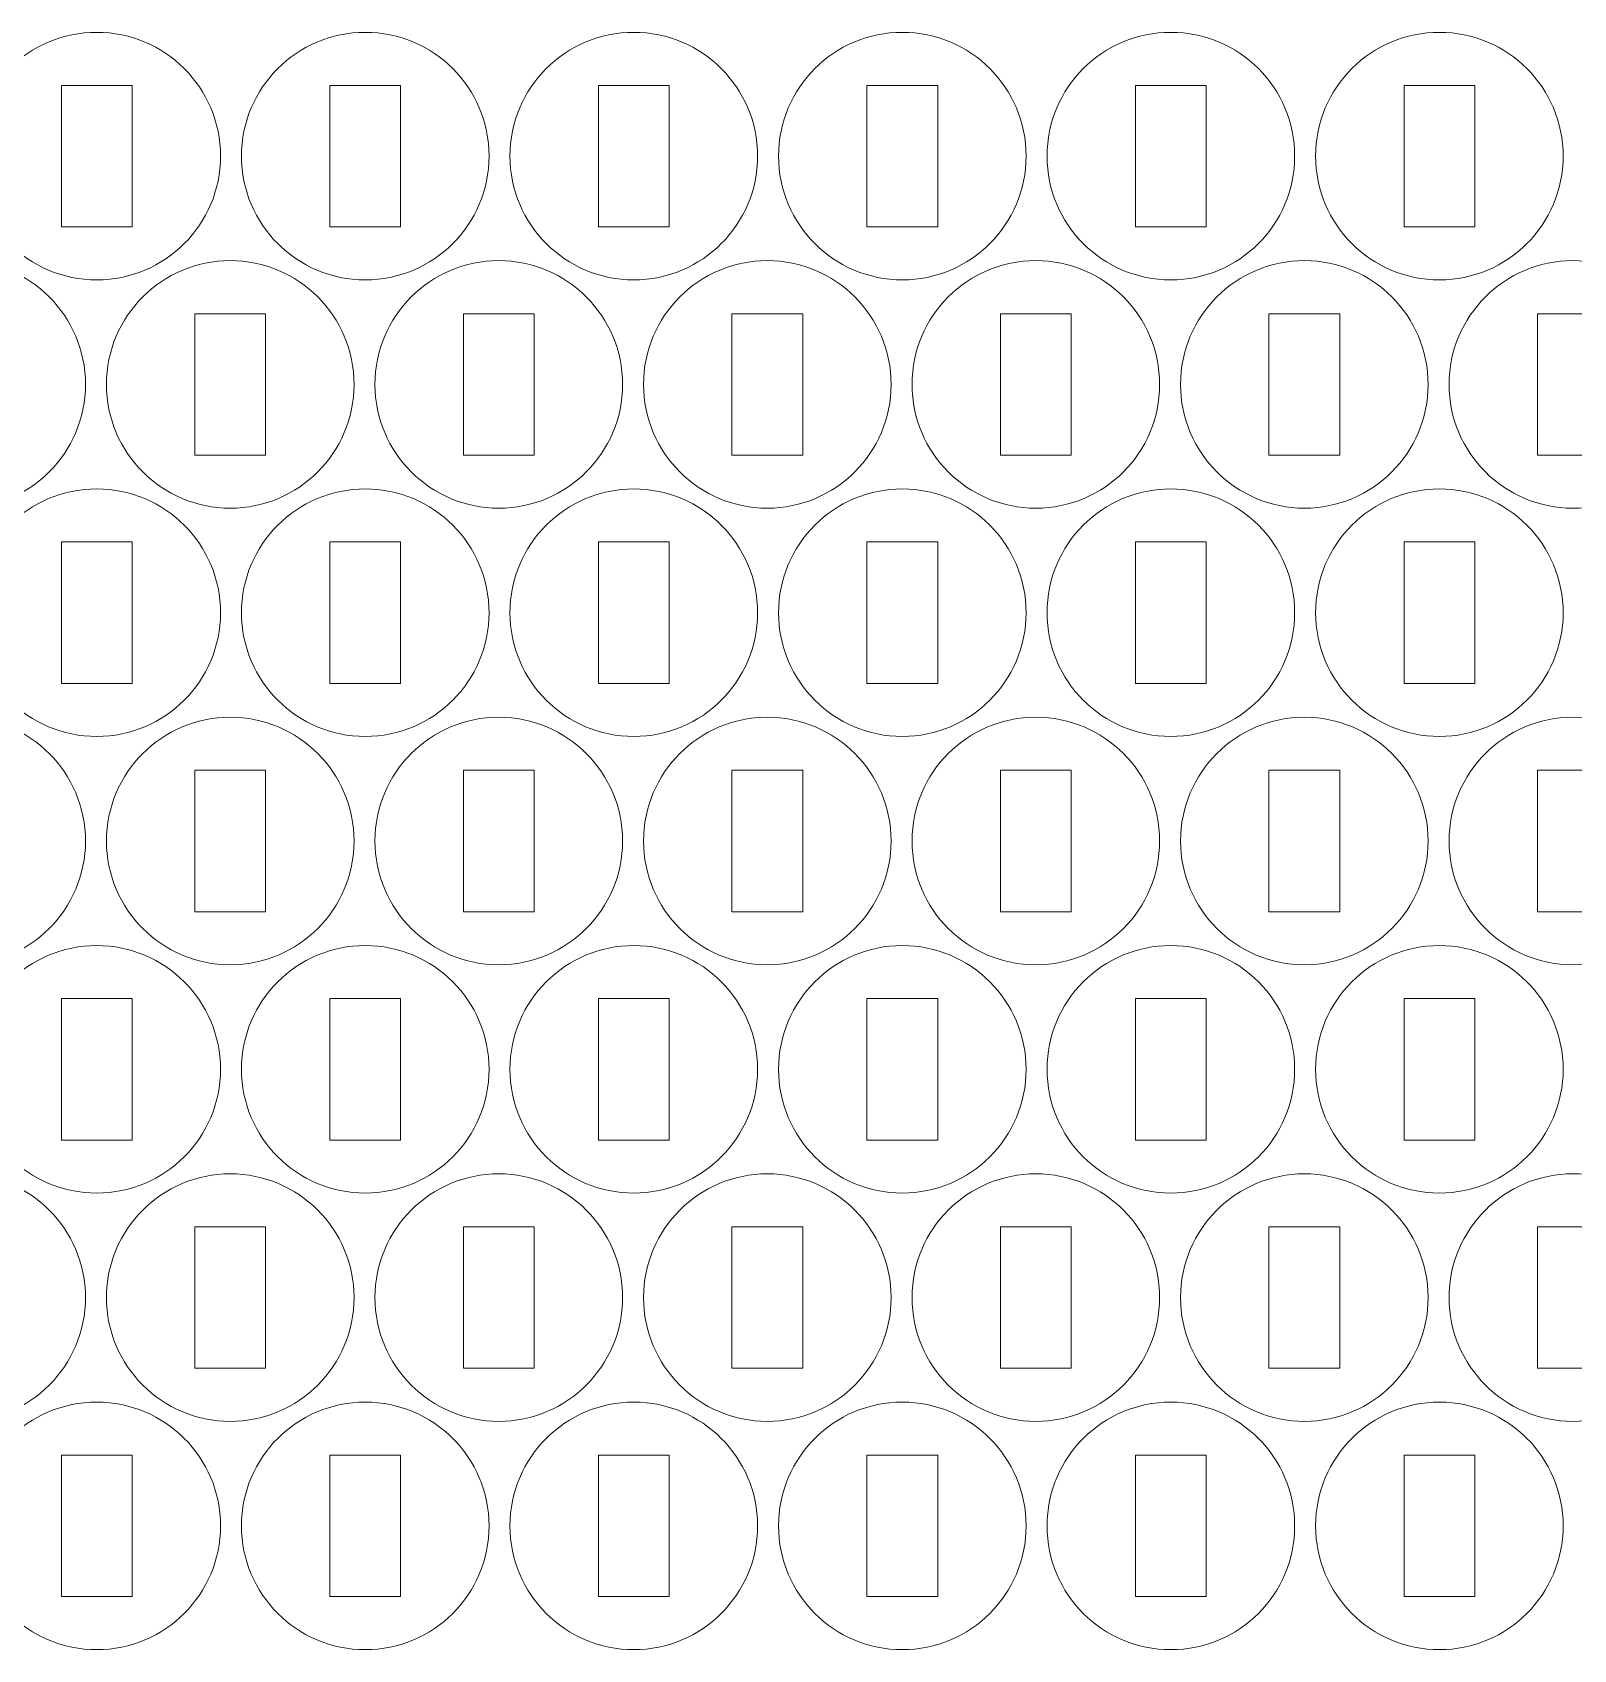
# Model space of a CAD drawing. Header units: millimetres. Extents: x -491 to 491, y -426 to 426.
# Drawn here: x 49.6 to 114.9, y -426 to -357.4 of the extents above; entities that cross this region are included whole.
import ezdxf

# ---------------------------------------------------------------- set-up
doc = ezdxf.new("R2010")
doc.units = ezdxf.units.MM
doc.header["$MEASUREMENT"] = 0
doc.layers.add('Camada 1', color=7, linetype='Continuous')

msp = doc.modelspace()

# ---------------------------------------------------------------- linework, layer by layer
at = {"layer": 'Camada 1', "lineweight": 20}
for points in [[(52.2946, -367.8988), (55.1941, -367.8988), (57.5446, -365.5483), (57.5446, -362.6488), (57.5446, -362.6488), (57.5446, -359.7493), (55.1941, -357.3988), (52.2946, -357.3988), (52.2946, -357.3988), (49.3951, -357.3988), (47.0446, -359.7493), (47.0446, -362.6488), (47.0446, -362.6488), (47.0446, -365.5483), (49.3951, -367.8988), (52.2946, -367.8988)], [(63.6828, -367.8988), (66.5823, -367.8988), (68.9328, -365.5483), (68.9328, -362.6488), (68.9328, -362.6488), (68.9328, -359.7493), (66.5823, -357.3988), (63.6828, -357.3988), (63.6828, -357.3988), (60.7833, -357.3988), (58.4328, -359.7493), (58.4328, -362.6488), (58.4328, -362.6488), (58.4328, -365.5483), (60.7833, -367.8988), (63.6828, -367.8988)], [(75.071, -367.8988), (77.9705, -367.8988), (80.321, -365.5483), (80.321, -362.6488), (80.321, -362.6488), (80.321, -359.7493), (77.9705, -357.3988), (75.071, -357.3988), (75.071, -357.3988), (72.1715, -357.3988), (69.821, -359.7493), (69.821, -362.6488), (69.821, -362.6488), (69.821, -365.5483), (72.1715, -367.8988), (75.071, -367.8988)], [(86.4592, -367.8988), (89.3587, -367.8988), (91.7092, -365.5483), (91.7092, -362.6488), (91.7092, -362.6488), (91.7092, -359.7493), (89.3587, -357.3988), (86.4592, -357.3988), (86.4592, -357.3988), (83.5597, -357.3988), (81.2092, -359.7493), (81.2092, -362.6488), (81.2092, -362.6488), (81.2092, -365.5483), (83.5597, -367.8988), (86.4592, -367.8988)], [(97.8474, -367.8988), (100.7469, -367.8988), (103.0974, -365.5483), (103.0974, -362.6488), (103.0974, -362.6488), (103.0974, -359.7493), (100.7469, -357.3988), (97.8474, -357.3988), (97.8474, -357.3988), (94.9479, -357.3988), (92.5974, -359.7493), (92.5974, -362.6488), (92.5974, -362.6488), (92.5974, -365.5483), (94.9479, -367.8988), (97.8474, -367.8988)], [(109.2356, -367.8988), (112.1351, -367.8988), (114.4856, -365.5483), (114.4856, -362.6488), (114.4856, -362.6488), (114.4856, -359.7493), (112.1351, -357.3988), (109.2356, -357.3988), (109.2356, -357.3988), (106.3361, -357.3988), (103.9856, -359.7493), (103.9856, -362.6488), (103.9856, -362.6488), (103.9856, -365.5483), (106.3361, -367.8988), (109.2356, -367.8988)], [(50.7946, -365.6488), (50.7946, -365.6488), (53.7946, -365.6488), (53.7946, -365.6488), (53.7946, -365.6488), (53.7946, -365.6488), (53.7946, -359.6488), (53.7946, -359.6488), (53.7946, -359.6488), (53.7946, -359.6488), (50.7946, -359.6488), (50.7946, -359.6488), (50.7946, -359.6488), (50.7946, -359.6488), (50.7946, -365.6488), (50.7946, -365.6488)], [(62.1828, -365.6488), (62.1828, -365.6488), (65.1828, -365.6488), (65.1828, -365.6488), (65.1828, -365.6488), (65.1828, -365.6488), (65.1828, -359.6488), (65.1828, -359.6488), (65.1828, -359.6488), (65.1828, -359.6488), (62.1828, -359.6488), (62.1828, -359.6488), (62.1828, -359.6488), (62.1828, -359.6488), (62.1828, -365.6488), (62.1828, -365.6488)], [(73.571, -365.6488), (73.571, -365.6488), (76.571, -365.6488), (76.571, -365.6488), (76.571, -365.6488), (76.571, -365.6488), (76.571, -359.6488), (76.571, -359.6488), (76.571, -359.6488), (76.571, -359.6488), (73.571, -359.6488), (73.571, -359.6488), (73.571, -359.6488), (73.571, -359.6488), (73.571, -365.6488), (73.571, -365.6488)], [(84.9592, -365.6488), (84.9592, -365.6488), (87.9592, -365.6488), (87.9592, -365.6488), (87.9592, -365.6488), (87.9592, -365.6488), (87.9592, -359.6488), (87.9592, -359.6488), (87.9592, -359.6488), (87.9592, -359.6488), (84.9592, -359.6488), (84.9592, -359.6488), (84.9592, -359.6488), (84.9592, -359.6488), (84.9592, -365.6488), (84.9592, -365.6488)], [(96.3474, -365.6488), (96.3474, -365.6488), (99.3474, -365.6488), (99.3474, -365.6488), (99.3474, -365.6488), (99.3474, -365.6488), (99.3474, -359.6488), (99.3474, -359.6488), (99.3474, -359.6488), (99.3474, -359.6488), (96.3474, -359.6488), (96.3474, -359.6488), (96.3474, -359.6488), (96.3474, -359.6488), (96.3474, -365.6488), (96.3474, -365.6488)], [(107.7356, -365.6488), (107.7356, -365.6488), (110.7356, -365.6488), (110.7356, -365.6488), (110.7356, -365.6488), (110.7356, -365.6488), (110.7356, -359.6488), (110.7356, -359.6488), (110.7356, -359.6488), (110.7356, -359.6488), (107.7356, -359.6488), (107.7356, -359.6488), (107.7356, -359.6488), (107.7356, -359.6488), (107.7356, -365.6488), (107.7356, -365.6488)], [(46.5685, -377.5826), (49.468, -377.5826), (51.8185, -375.2321), (51.8185, -372.3326), (51.8185, -372.3326), (51.8185, -369.4331), (49.468, -367.0826), (46.5685, -367.0826), (46.5685, -367.0826), (43.669, -367.0826), (41.3185, -369.4331), (41.3185, -372.3326), (41.3185, -372.3326), (41.3185, -375.2321), (43.669, -377.5826), (46.5685, -377.5826)], [(57.9567, -377.5826), (60.8562, -377.5826), (63.2067, -375.2321), (63.2067, -372.3326), (63.2067, -372.3326), (63.2067, -369.4331), (60.8562, -367.0826), (57.9567, -367.0826), (57.9567, -367.0826), (55.0572, -367.0826), (52.7067, -369.4331), (52.7067, -372.3326), (52.7067, -372.3326), (52.7067, -375.2321), (55.0572, -377.5826), (57.9567, -377.5826)], [(69.3449, -377.5826), (72.2444, -377.5826), (74.5949, -375.2321), (74.5949, -372.3326), (74.5949, -372.3326), (74.5949, -369.4331), (72.2444, -367.0826), (69.3449, -367.0826), (69.3449, -367.0826), (66.4454, -367.0826), (64.0949, -369.4331), (64.0949, -372.3326), (64.0949, -372.3326), (64.0949, -375.2321), (66.4454, -377.5826), (69.3449, -377.5826)], [(80.7331, -377.5826), (83.6326, -377.5826), (85.9831, -375.2321), (85.9831, -372.3326), (85.9831, -372.3326), (85.9831, -369.4331), (83.6326, -367.0826), (80.7331, -367.0826), (80.7331, -367.0826), (77.8336, -367.0826), (75.4831, -369.4331), (75.4831, -372.3326), (75.4831, -372.3326), (75.4831, -375.2321), (77.8336, -377.5826), (80.7331, -377.5826)], [(92.1213, -377.5826), (95.0208, -377.5826), (97.3713, -375.2321), (97.3713, -372.3326), (97.3713, -372.3326), (97.3713, -369.4331), (95.0208, -367.0826), (92.1213, -367.0826), (92.1213, -367.0826), (89.2218, -367.0826), (86.8713, -369.4331), (86.8713, -372.3326), (86.8713, -372.3326), (86.8713, -375.2321), (89.2218, -377.5826), (92.1213, -377.5826)], [(103.5095, -377.5826), (106.409, -377.5826), (108.7595, -375.2321), (108.7595, -372.3326), (108.7595, -372.3326), (108.7595, -369.4331), (106.409, -367.0826), (103.5095, -367.0826), (103.5095, -367.0826), (100.61, -367.0826), (98.2595, -369.4331), (98.2595, -372.3326), (98.2595, -372.3326), (98.2595, -375.2321), (100.61, -377.5826), (103.5095, -377.5826)], [(114.8977, -377.5826), (117.7972, -377.5826), (120.1477, -375.2321), (120.1477, -372.3326), (120.1477, -372.3326), (120.1477, -369.4331), (117.7972, -367.0826), (114.8977, -367.0826), (114.8977, -367.0826), (111.9982, -367.0826), (109.6477, -369.4331), (109.6477, -372.3326), (109.6477, -372.3326), (109.6477, -375.2321), (111.9982, -377.5826), (114.8977, -377.5826)], [(56.4567, -375.3326), (56.4567, -375.3326), (59.4567, -375.3326), (59.4567, -375.3326), (59.4567, -375.3326), (59.4567, -375.3326), (59.4567, -369.3326), (59.4567, -369.3326), (59.4567, -369.3326), (59.4567, -369.3326), (56.4567, -369.3326), (56.4567, -369.3326), (56.4567, -369.3326), (56.4567, -369.3326), (56.4567, -375.3326), (56.4567, -375.3326)], [(67.8449, -375.3326), (67.8449, -375.3326), (70.8449, -375.3326), (70.8449, -375.3326), (70.8449, -375.3326), (70.8449, -375.3326), (70.8449, -369.3326), (70.8449, -369.3326), (70.8449, -369.3326), (70.8449, -369.3326), (67.8449, -369.3326), (67.8449, -369.3326), (67.8449, -369.3326), (67.8449, -369.3326), (67.8449, -375.3326), (67.8449, -375.3326)], [(79.2331, -375.3326), (79.2331, -375.3326), (82.2331, -375.3326), (82.2331, -375.3326), (82.2331, -375.3326), (82.2331, -375.3326), (82.2331, -369.3326), (82.2331, -369.3326), (82.2331, -369.3326), (82.2331, -369.3326), (79.2331, -369.3326), (79.2331, -369.3326), (79.2331, -369.3326), (79.2331, -369.3326), (79.2331, -375.3326), (79.2331, -375.3326)], [(90.6213, -375.3326), (90.6213, -375.3326), (93.6213, -375.3326), (93.6213, -375.3326), (93.6213, -375.3326), (93.6213, -375.3326), (93.6213, -369.3326), (93.6213, -369.3326), (93.6213, -369.3326), (93.6213, -369.3326), (90.6213, -369.3326), (90.6213, -369.3326), (90.6213, -369.3326), (90.6213, -369.3326), (90.6213, -375.3326), (90.6213, -375.3326)], [(102.0095, -375.3326), (102.0095, -375.3326), (105.0095, -375.3326), (105.0095, -375.3326), (105.0095, -375.3326), (105.0095, -375.3326), (105.0095, -369.3326), (105.0095, -369.3326), (105.0095, -369.3326), (105.0095, -369.3326), (102.0095, -369.3326), (102.0095, -369.3326), (102.0095, -369.3326), (102.0095, -369.3326), (102.0095, -375.3326), (102.0095, -375.3326)], [(113.3977, -375.3326), (113.3977, -375.3326), (116.3977, -375.3326), (116.3977, -375.3326), (116.3977, -375.3326), (116.3977, -375.3326), (116.3977, -369.3326), (116.3977, -369.3326), (116.3977, -369.3326), (116.3977, -369.3326), (113.3977, -369.3326), (113.3977, -369.3326), (113.3977, -369.3326), (113.3977, -369.3326), (113.3977, -375.3326), (113.3977, -375.3326)], [(52.2946, -387.2663), (55.1941, -387.2663), (57.5446, -384.9158), (57.5446, -382.0163), (57.5446, -382.0163), (57.5446, -379.1168), (55.1941, -376.7663), (52.2946, -376.7663), (52.2946, -376.7663), (49.3951, -376.7663), (47.0446, -379.1168), (47.0446, -382.0163), (47.0446, -382.0163), (47.0446, -384.9158), (49.3951, -387.2663), (52.2946, -387.2663)], [(63.6828, -387.2663), (66.5823, -387.2663), (68.9328, -384.9158), (68.9328, -382.0163), (68.9328, -382.0163), (68.9328, -379.1168), (66.5823, -376.7663), (63.6828, -376.7663), (63.6828, -376.7663), (60.7833, -376.7663), (58.4328, -379.1168), (58.4328, -382.0163), (58.4328, -382.0163), (58.4328, -384.9158), (60.7833, -387.2663), (63.6828, -387.2663)], [(75.071, -387.2663), (77.9705, -387.2663), (80.321, -384.9158), (80.321, -382.0163), (80.321, -382.0163), (80.321, -379.1168), (77.9705, -376.7663), (75.071, -376.7663), (75.071, -376.7663), (72.1715, -376.7663), (69.821, -379.1168), (69.821, -382.0163), (69.821, -382.0163), (69.821, -384.9158), (72.1715, -387.2663), (75.071, -387.2663)], [(86.4592, -387.2663), (89.3587, -387.2663), (91.7092, -384.9158), (91.7092, -382.0163), (91.7092, -382.0163), (91.7092, -379.1168), (89.3587, -376.7663), (86.4592, -376.7663), (86.4592, -376.7663), (83.5597, -376.7663), (81.2092, -379.1168), (81.2092, -382.0163), (81.2092, -382.0163), (81.2092, -384.9158), (83.5597, -387.2663), (86.4592, -387.2663)], [(97.8474, -387.2663), (100.7469, -387.2663), (103.0974, -384.9158), (103.0974, -382.0163), (103.0974, -382.0163), (103.0974, -379.1168), (100.7469, -376.7663), (97.8474, -376.7663), (97.8474, -376.7663), (94.9479, -376.7663), (92.5974, -379.1168), (92.5974, -382.0163), (92.5974, -382.0163), (92.5974, -384.9158), (94.9479, -387.2663), (97.8474, -387.2663)], [(109.2356, -387.2663), (112.1351, -387.2663), (114.4856, -384.9158), (114.4856, -382.0163), (114.4856, -382.0163), (114.4856, -379.1168), (112.1351, -376.7663), (109.2356, -376.7663), (109.2356, -376.7663), (106.3361, -376.7663), (103.9856, -379.1168), (103.9856, -382.0163), (103.9856, -382.0163), (103.9856, -384.9158), (106.3361, -387.2663), (109.2356, -387.2663)], [(50.7946, -385.0163), (50.7946, -385.0163), (53.7946, -385.0163), (53.7946, -385.0163), (53.7946, -385.0163), (53.7946, -385.0163), (53.7946, -379.0163), (53.7946, -379.0163), (53.7946, -379.0163), (53.7946, -379.0163), (50.7946, -379.0163), (50.7946, -379.0163), (50.7946, -379.0163), (50.7946, -379.0163), (50.7946, -385.0163), (50.7946, -385.0163)], [(62.1828, -385.0163), (62.1828, -385.0163), (65.1828, -385.0163), (65.1828, -385.0163), (65.1828, -385.0163), (65.1828, -385.0163), (65.1828, -379.0163), (65.1828, -379.0163), (65.1828, -379.0163), (65.1828, -379.0163), (62.1828, -379.0163), (62.1828, -379.0163), (62.1828, -379.0163), (62.1828, -379.0163), (62.1828, -385.0163), (62.1828, -385.0163)], [(73.571, -385.0163), (73.571, -385.0163), (76.571, -385.0163), (76.571, -385.0163), (76.571, -385.0163), (76.571, -385.0163), (76.571, -379.0163), (76.571, -379.0163), (76.571, -379.0163), (76.571, -379.0163), (73.571, -379.0163), (73.571, -379.0163), (73.571, -379.0163), (73.571, -379.0163), (73.571, -385.0163), (73.571, -385.0163)], [(84.9592, -385.0163), (84.9592, -385.0163), (87.9592, -385.0163), (87.9592, -385.0163), (87.9592, -385.0163), (87.9592, -385.0163), (87.9592, -379.0163), (87.9592, -379.0163), (87.9592, -379.0163), (87.9592, -379.0163), (84.9592, -379.0163), (84.9592, -379.0163), (84.9592, -379.0163), (84.9592, -379.0163), (84.9592, -385.0163), (84.9592, -385.0163)], [(96.3474, -385.0163), (96.3474, -385.0163), (99.3474, -385.0163), (99.3474, -385.0163), (99.3474, -385.0163), (99.3474, -385.0163), (99.3474, -379.0163), (99.3474, -379.0163), (99.3474, -379.0163), (99.3474, -379.0163), (96.3474, -379.0163), (96.3474, -379.0163), (96.3474, -379.0163), (96.3474, -379.0163), (96.3474, -385.0163), (96.3474, -385.0163)], [(107.7356, -385.0163), (107.7356, -385.0163), (110.7356, -385.0163), (110.7356, -385.0163), (110.7356, -385.0163), (110.7356, -385.0163), (110.7356, -379.0163), (110.7356, -379.0163), (110.7356, -379.0163), (110.7356, -379.0163), (107.7356, -379.0163), (107.7356, -379.0163), (107.7356, -379.0163), (107.7356, -379.0163), (107.7356, -385.0163), (107.7356, -385.0163)], [(46.5685, -396.9501), (49.468, -396.9501), (51.8185, -394.5996), (51.8185, -391.7001), (51.8185, -391.7001), (51.8185, -388.8006), (49.468, -386.4501), (46.5685, -386.4501), (46.5685, -386.4501), (43.669, -386.4501), (41.3185, -388.8006), (41.3185, -391.7001), (41.3185, -391.7001), (41.3185, -394.5996), (43.669, -396.9501), (46.5685, -396.9501)], [(57.9567, -396.9501), (60.8562, -396.9501), (63.2067, -394.5996), (63.2067, -391.7001), (63.2067, -391.7001), (63.2067, -388.8006), (60.8562, -386.4501), (57.9567, -386.4501), (57.9567, -386.4501), (55.0572, -386.4501), (52.7067, -388.8006), (52.7067, -391.7001), (52.7067, -391.7001), (52.7067, -394.5996), (55.0572, -396.9501), (57.9567, -396.9501)], [(69.3449, -396.9501), (72.2444, -396.9501), (74.5949, -394.5996), (74.5949, -391.7001), (74.5949, -391.7001), (74.5949, -388.8006), (72.2444, -386.4501), (69.3449, -386.4501), (69.3449, -386.4501), (66.4454, -386.4501), (64.0949, -388.8006), (64.0949, -391.7001), (64.0949, -391.7001), (64.0949, -394.5996), (66.4454, -396.9501), (69.3449, -396.9501)], [(80.7331, -396.9501), (83.6326, -396.9501), (85.9831, -394.5996), (85.9831, -391.7001), (85.9831, -391.7001), (85.9831, -388.8006), (83.6326, -386.4501), (80.7331, -386.4501), (80.7331, -386.4501), (77.8336, -386.4501), (75.4831, -388.8006), (75.4831, -391.7001), (75.4831, -391.7001), (75.4831, -394.5996), (77.8336, -396.9501), (80.7331, -396.9501)], [(92.1213, -396.9501), (95.0208, -396.9501), (97.3713, -394.5996), (97.3713, -391.7001), (97.3713, -391.7001), (97.3713, -388.8006), (95.0208, -386.4501), (92.1213, -386.4501), (92.1213, -386.4501), (89.2218, -386.4501), (86.8713, -388.8006), (86.8713, -391.7001), (86.8713, -391.7001), (86.8713, -394.5996), (89.2218, -396.9501), (92.1213, -396.9501)], [(103.5095, -396.9501), (106.409, -396.9501), (108.7595, -394.5996), (108.7595, -391.7001), (108.7595, -391.7001), (108.7595, -388.8006), (106.409, -386.4501), (103.5095, -386.4501), (103.5095, -386.4501), (100.61, -386.4501), (98.2595, -388.8006), (98.2595, -391.7001), (98.2595, -391.7001), (98.2595, -394.5996), (100.61, -396.9501), (103.5095, -396.9501)], [(114.8977, -396.9501), (117.7972, -396.9501), (120.1477, -394.5996), (120.1477, -391.7001), (120.1477, -391.7001), (120.1477, -388.8006), (117.7972, -386.4501), (114.8977, -386.4501), (114.8977, -386.4501), (111.9982, -386.4501), (109.6477, -388.8006), (109.6477, -391.7001), (109.6477, -391.7001), (109.6477, -394.5996), (111.9982, -396.9501), (114.8977, -396.9501)], [(56.4567, -394.7001), (56.4567, -394.7001), (59.4567, -394.7001), (59.4567, -394.7001), (59.4567, -394.7001), (59.4567, -394.7001), (59.4567, -388.7001), (59.4567, -388.7001), (59.4567, -388.7001), (59.4567, -388.7001), (56.4567, -388.7001), (56.4567, -388.7001), (56.4567, -388.7001), (56.4567, -388.7001), (56.4567, -394.7001), (56.4567, -394.7001)], [(67.8449, -394.7001), (67.8449, -394.7001), (70.8449, -394.7001), (70.8449, -394.7001), (70.8449, -394.7001), (70.8449, -394.7001), (70.8449, -388.7001), (70.8449, -388.7001), (70.8449, -388.7001), (70.8449, -388.7001), (67.8449, -388.7001), (67.8449, -388.7001), (67.8449, -388.7001), (67.8449, -388.7001), (67.8449, -394.7001), (67.8449, -394.7001)], [(79.2331, -394.7001), (79.2331, -394.7001), (82.2331, -394.7001), (82.2331, -394.7001), (82.2331, -394.7001), (82.2331, -394.7001), (82.2331, -388.7001), (82.2331, -388.7001), (82.2331, -388.7001), (82.2331, -388.7001), (79.2331, -388.7001), (79.2331, -388.7001), (79.2331, -388.7001), (79.2331, -388.7001), (79.2331, -394.7001), (79.2331, -394.7001)], [(90.6213, -394.7001), (90.6213, -394.7001), (93.6213, -394.7001), (93.6213, -394.7001), (93.6213, -394.7001), (93.6213, -394.7001), (93.6213, -388.7001), (93.6213, -388.7001), (93.6213, -388.7001), (93.6213, -388.7001), (90.6213, -388.7001), (90.6213, -388.7001), (90.6213, -388.7001), (90.6213, -388.7001), (90.6213, -394.7001), (90.6213, -394.7001)], [(102.0095, -394.7001), (102.0095, -394.7001), (105.0095, -394.7001), (105.0095, -394.7001), (105.0095, -394.7001), (105.0095, -394.7001), (105.0095, -388.7001), (105.0095, -388.7001), (105.0095, -388.7001), (105.0095, -388.7001), (102.0095, -388.7001), (102.0095, -388.7001), (102.0095, -388.7001), (102.0095, -388.7001), (102.0095, -394.7001), (102.0095, -394.7001)], [(113.3977, -394.7001), (113.3977, -394.7001), (116.3977, -394.7001), (116.3977, -394.7001), (116.3977, -394.7001), (116.3977, -394.7001), (116.3977, -388.7001), (116.3977, -388.7001), (116.3977, -388.7001), (116.3977, -388.7001), (113.3977, -388.7001), (113.3977, -388.7001), (113.3977, -388.7001), (113.3977, -388.7001), (113.3977, -394.7001), (113.3977, -394.7001)], [(52.2946, -406.6338), (55.1941, -406.6338), (57.5446, -404.2833), (57.5446, -401.3838), (57.5446, -401.3838), (57.5446, -398.4843), (55.1941, -396.1338), (52.2946, -396.1338), (52.2946, -396.1338), (49.3951, -396.1338), (47.0446, -398.4843), (47.0446, -401.3838), (47.0446, -401.3838), (47.0446, -404.2833), (49.3951, -406.6338), (52.2946, -406.6338)], [(63.6828, -406.6338), (66.5823, -406.6338), (68.9328, -404.2833), (68.9328, -401.3838), (68.9328, -401.3838), (68.9328, -398.4843), (66.5823, -396.1338), (63.6828, -396.1338), (63.6828, -396.1338), (60.7833, -396.1338), (58.4328, -398.4843), (58.4328, -401.3838), (58.4328, -401.3838), (58.4328, -404.2833), (60.7833, -406.6338), (63.6828, -406.6338)], [(75.071, -406.6338), (77.9705, -406.6338), (80.321, -404.2833), (80.321, -401.3838), (80.321, -401.3838), (80.321, -398.4843), (77.9705, -396.1338), (75.071, -396.1338), (75.071, -396.1338), (72.1715, -396.1338), (69.821, -398.4843), (69.821, -401.3838), (69.821, -401.3838), (69.821, -404.2833), (72.1715, -406.6338), (75.071, -406.6338)], [(86.4592, -406.6338), (89.3587, -406.6338), (91.7092, -404.2833), (91.7092, -401.3838), (91.7092, -401.3838), (91.7092, -398.4843), (89.3587, -396.1338), (86.4592, -396.1338), (86.4592, -396.1338), (83.5597, -396.1338), (81.2092, -398.4843), (81.2092, -401.3838), (81.2092, -401.3838), (81.2092, -404.2833), (83.5597, -406.6338), (86.4592, -406.6338)], [(97.8474, -406.6338), (100.7469, -406.6338), (103.0974, -404.2833), (103.0974, -401.3838), (103.0974, -401.3838), (103.0974, -398.4843), (100.7469, -396.1338), (97.8474, -396.1338), (97.8474, -396.1338), (94.9479, -396.1338), (92.5974, -398.4843), (92.5974, -401.3838), (92.5974, -401.3838), (92.5974, -404.2833), (94.9479, -406.6338), (97.8474, -406.6338)], [(109.2356, -406.6338), (112.1351, -406.6338), (114.4856, -404.2833), (114.4856, -401.3838), (114.4856, -401.3838), (114.4856, -398.4843), (112.1351, -396.1338), (109.2356, -396.1338), (109.2356, -396.1338), (106.3361, -396.1338), (103.9856, -398.4843), (103.9856, -401.3838), (103.9856, -401.3838), (103.9856, -404.2833), (106.3361, -406.6338), (109.2356, -406.6338)], [(50.7946, -404.3838), (50.7946, -404.3838), (53.7946, -404.3838), (53.7946, -404.3838), (53.7946, -404.3838), (53.7946, -404.3838), (53.7946, -398.3838), (53.7946, -398.3838), (53.7946, -398.3838), (53.7946, -398.3838), (50.7946, -398.3838), (50.7946, -398.3838), (50.7946, -398.3838), (50.7946, -398.3838), (50.7946, -404.3838), (50.7946, -404.3838)], [(62.1828, -404.3838), (62.1828, -404.3838), (65.1828, -404.3838), (65.1828, -404.3838), (65.1828, -404.3838), (65.1828, -404.3838), (65.1828, -398.3838), (65.1828, -398.3838), (65.1828, -398.3838), (65.1828, -398.3838), (62.1828, -398.3838), (62.1828, -398.3838), (62.1828, -398.3838), (62.1828, -398.3838), (62.1828, -404.3838), (62.1828, -404.3838)], [(73.571, -404.3838), (73.571, -404.3838), (76.571, -404.3838), (76.571, -404.3838), (76.571, -404.3838), (76.571, -404.3838), (76.571, -398.3838), (76.571, -398.3838), (76.571, -398.3838), (76.571, -398.3838), (73.571, -398.3838), (73.571, -398.3838), (73.571, -398.3838), (73.571, -398.3838), (73.571, -404.3838), (73.571, -404.3838)], [(84.9592, -404.3838), (84.9592, -404.3838), (87.9592, -404.3838), (87.9592, -404.3838), (87.9592, -404.3838), (87.9592, -404.3838), (87.9592, -398.3838), (87.9592, -398.3838), (87.9592, -398.3838), (87.9592, -398.3838), (84.9592, -398.3838), (84.9592, -398.3838), (84.9592, -398.3838), (84.9592, -398.3838), (84.9592, -404.3838), (84.9592, -404.3838)], [(96.3474, -404.3838), (96.3474, -404.3838), (99.3474, -404.3838), (99.3474, -404.3838), (99.3474, -404.3838), (99.3474, -404.3838), (99.3474, -398.3838), (99.3474, -398.3838), (99.3474, -398.3838), (99.3474, -398.3838), (96.3474, -398.3838), (96.3474, -398.3838), (96.3474, -398.3838), (96.3474, -398.3838), (96.3474, -404.3838), (96.3474, -404.3838)], [(107.7356, -404.3838), (107.7356, -404.3838), (110.7356, -404.3838), (110.7356, -404.3838), (110.7356, -404.3838), (110.7356, -404.3838), (110.7356, -398.3838), (110.7356, -398.3838), (110.7356, -398.3838), (110.7356, -398.3838), (107.7356, -398.3838), (107.7356, -398.3838), (107.7356, -398.3838), (107.7356, -398.3838), (107.7356, -404.3838), (107.7356, -404.3838)], [(46.5685, -416.3176), (49.468, -416.3176), (51.8185, -413.9671), (51.8185, -411.0676), (51.8185, -411.0676), (51.8185, -408.1681), (49.468, -405.8176), (46.5685, -405.8176), (46.5685, -405.8176), (43.669, -405.8176), (41.3185, -408.1681), (41.3185, -411.0676), (41.3185, -411.0676), (41.3185, -413.9671), (43.669, -416.3176), (46.5685, -416.3176)], [(57.9567, -416.3176), (60.8562, -416.3176), (63.2067, -413.9671), (63.2067, -411.0676), (63.2067, -411.0676), (63.2067, -408.1681), (60.8562, -405.8176), (57.9567, -405.8176), (57.9567, -405.8176), (55.0572, -405.8176), (52.7067, -408.1681), (52.7067, -411.0676), (52.7067, -411.0676), (52.7067, -413.9671), (55.0572, -416.3176), (57.9567, -416.3176)], [(69.3449, -416.3176), (72.2444, -416.3176), (74.5949, -413.9671), (74.5949, -411.0676), (74.5949, -411.0676), (74.5949, -408.1681), (72.2444, -405.8176), (69.3449, -405.8176), (69.3449, -405.8176), (66.4454, -405.8176), (64.0949, -408.1681), (64.0949, -411.0676), (64.0949, -411.0676), (64.0949, -413.9671), (66.4454, -416.3176), (69.3449, -416.3176)], [(80.7331, -416.3176), (83.6326, -416.3176), (85.9831, -413.9671), (85.9831, -411.0676), (85.9831, -411.0676), (85.9831, -408.1681), (83.6326, -405.8176), (80.7331, -405.8176), (80.7331, -405.8176), (77.8336, -405.8176), (75.4831, -408.1681), (75.4831, -411.0676), (75.4831, -411.0676), (75.4831, -413.9671), (77.8336, -416.3176), (80.7331, -416.3176)], [(92.1213, -416.3176), (95.0208, -416.3176), (97.3713, -413.9671), (97.3713, -411.0676), (97.3713, -411.0676), (97.3713, -408.1681), (95.0208, -405.8176), (92.1213, -405.8176), (92.1213, -405.8176), (89.2218, -405.8176), (86.8713, -408.1681), (86.8713, -411.0676), (86.8713, -411.0676), (86.8713, -413.9671), (89.2218, -416.3176), (92.1213, -416.3176)], [(103.5095, -416.3176), (106.409, -416.3176), (108.7595, -413.9671), (108.7595, -411.0676), (108.7595, -411.0676), (108.7595, -408.1681), (106.409, -405.8176), (103.5095, -405.8176), (103.5095, -405.8176), (100.61, -405.8176), (98.2595, -408.1681), (98.2595, -411.0676), (98.2595, -411.0676), (98.2595, -413.9671), (100.61, -416.3176), (103.5095, -416.3176)], [(114.8977, -416.3176), (117.7972, -416.3176), (120.1477, -413.9671), (120.1477, -411.0676), (120.1477, -411.0676), (120.1477, -408.1681), (117.7972, -405.8176), (114.8977, -405.8176), (114.8977, -405.8176), (111.9982, -405.8176), (109.6477, -408.1681), (109.6477, -411.0676), (109.6477, -411.0676), (109.6477, -413.9671), (111.9982, -416.3176), (114.8977, -416.3176)], [(56.4567, -414.0676), (56.4567, -414.0676), (59.4567, -414.0676), (59.4567, -414.0676), (59.4567, -414.0676), (59.4567, -414.0676), (59.4567, -408.0676), (59.4567, -408.0676), (59.4567, -408.0676), (59.4567, -408.0676), (56.4567, -408.0676), (56.4567, -408.0676), (56.4567, -408.0676), (56.4567, -408.0676), (56.4567, -414.0676), (56.4567, -414.0676)], [(67.8449, -414.0676), (67.8449, -414.0676), (70.8449, -414.0676), (70.8449, -414.0676), (70.8449, -414.0676), (70.8449, -414.0676), (70.8449, -408.0676), (70.8449, -408.0676), (70.8449, -408.0676), (70.8449, -408.0676), (67.8449, -408.0676), (67.8449, -408.0676), (67.8449, -408.0676), (67.8449, -408.0676), (67.8449, -414.0676), (67.8449, -414.0676)], [(79.2331, -414.0676), (79.2331, -414.0676), (82.2331, -414.0676), (82.2331, -414.0676), (82.2331, -414.0676), (82.2331, -414.0676), (82.2331, -408.0676), (82.2331, -408.0676), (82.2331, -408.0676), (82.2331, -408.0676), (79.2331, -408.0676), (79.2331, -408.0676), (79.2331, -408.0676), (79.2331, -408.0676), (79.2331, -414.0676), (79.2331, -414.0676)], [(90.6213, -414.0676), (90.6213, -414.0676), (93.6213, -414.0676), (93.6213, -414.0676), (93.6213, -414.0676), (93.6213, -414.0676), (93.6213, -408.0676), (93.6213, -408.0676), (93.6213, -408.0676), (93.6213, -408.0676), (90.6213, -408.0676), (90.6213, -408.0676), (90.6213, -408.0676), (90.6213, -408.0676), (90.6213, -414.0676), (90.6213, -414.0676)], [(102.0095, -414.0676), (102.0095, -414.0676), (105.0095, -414.0676), (105.0095, -414.0676), (105.0095, -414.0676), (105.0095, -414.0676), (105.0095, -408.0676), (105.0095, -408.0676), (105.0095, -408.0676), (105.0095, -408.0676), (102.0095, -408.0676), (102.0095, -408.0676), (102.0095, -408.0676), (102.0095, -408.0676), (102.0095, -414.0676), (102.0095, -414.0676)], [(113.3977, -414.0676), (113.3977, -414.0676), (116.3977, -414.0676), (116.3977, -414.0676), (116.3977, -414.0676), (116.3977, -414.0676), (116.3977, -408.0676), (116.3977, -408.0676), (116.3977, -408.0676), (116.3977, -408.0676), (113.3977, -408.0676), (113.3977, -408.0676), (113.3977, -408.0676), (113.3977, -408.0676), (113.3977, -414.0676), (113.3977, -414.0676)], [(52.2946, -426.0013), (55.1941, -426.0013), (57.5446, -423.6508), (57.5446, -420.7513), (57.5446, -420.7513), (57.5446, -417.8518), (55.1941, -415.5013), (52.2946, -415.5013), (52.2946, -415.5013), (49.3951, -415.5013), (47.0446, -417.8518), (47.0446, -420.7513), (47.0446, -420.7513), (47.0446, -423.6508), (49.3951, -426.0013), (52.2946, -426.0013)], [(63.6828, -426.0013), (66.5823, -426.0013), (68.9328, -423.6508), (68.9328, -420.7513), (68.9328, -420.7513), (68.9328, -417.8518), (66.5823, -415.5013), (63.6828, -415.5013), (63.6828, -415.5013), (60.7833, -415.5013), (58.4328, -417.8518), (58.4328, -420.7513), (58.4328, -420.7513), (58.4328, -423.6508), (60.7833, -426.0013), (63.6828, -426.0013)], [(75.071, -426.0013), (77.9705, -426.0013), (80.321, -423.6508), (80.321, -420.7513), (80.321, -420.7513), (80.321, -417.8518), (77.9705, -415.5013), (75.071, -415.5013), (75.071, -415.5013), (72.1715, -415.5013), (69.821, -417.8518), (69.821, -420.7513), (69.821, -420.7513), (69.821, -423.6508), (72.1715, -426.0013), (75.071, -426.0013)], [(86.4592, -426.0013), (89.3587, -426.0013), (91.7092, -423.6508), (91.7092, -420.7513), (91.7092, -420.7513), (91.7092, -417.8518), (89.3587, -415.5013), (86.4592, -415.5013), (86.4592, -415.5013), (83.5597, -415.5013), (81.2092, -417.8518), (81.2092, -420.7513), (81.2092, -420.7513), (81.2092, -423.6508), (83.5597, -426.0013), (86.4592, -426.0013)], [(97.8474, -426.0013), (100.7469, -426.0013), (103.0974, -423.6508), (103.0974, -420.7513), (103.0974, -420.7513), (103.0974, -417.8518), (100.7469, -415.5013), (97.8474, -415.5013), (97.8474, -415.5013), (94.9479, -415.5013), (92.5974, -417.8518), (92.5974, -420.7513), (92.5974, -420.7513), (92.5974, -423.6508), (94.9479, -426.0013), (97.8474, -426.0013)], [(109.2356, -426.0013), (112.1351, -426.0013), (114.4856, -423.6508), (114.4856, -420.7513), (114.4856, -420.7513), (114.4856, -417.8518), (112.1351, -415.5013), (109.2356, -415.5013), (109.2356, -415.5013), (106.3361, -415.5013), (103.9856, -417.8518), (103.9856, -420.7513), (103.9856, -420.7513), (103.9856, -423.6508), (106.3361, -426.0013), (109.2356, -426.0013)], [(50.7946, -423.7513), (50.7946, -423.7513), (53.7946, -423.7513), (53.7946, -423.7513), (53.7946, -423.7513), (53.7946, -423.7513), (53.7946, -417.7513), (53.7946, -417.7513), (53.7946, -417.7513), (53.7946, -417.7513), (50.7946, -417.7513), (50.7946, -417.7513), (50.7946, -417.7513), (50.7946, -417.7513), (50.7946, -423.7513), (50.7946, -423.7513)], [(62.1828, -423.7513), (62.1828, -423.7513), (65.1828, -423.7513), (65.1828, -423.7513), (65.1828, -423.7513), (65.1828, -423.7513), (65.1828, -417.7513), (65.1828, -417.7513), (65.1828, -417.7513), (65.1828, -417.7513), (62.1828, -417.7513), (62.1828, -417.7513), (62.1828, -417.7513), (62.1828, -417.7513), (62.1828, -423.7513), (62.1828, -423.7513)], [(73.571, -423.7513), (73.571, -423.7513), (76.571, -423.7513), (76.571, -423.7513), (76.571, -423.7513), (76.571, -423.7513), (76.571, -417.7513), (76.571, -417.7513), (76.571, -417.7513), (76.571, -417.7513), (73.571, -417.7513), (73.571, -417.7513), (73.571, -417.7513), (73.571, -417.7513), (73.571, -423.7513), (73.571, -423.7513)], [(84.9592, -423.7513), (84.9592, -423.7513), (87.9592, -423.7513), (87.9592, -423.7513), (87.9592, -423.7513), (87.9592, -423.7513), (87.9592, -417.7513), (87.9592, -417.7513), (87.9592, -417.7513), (87.9592, -417.7513), (84.9592, -417.7513), (84.9592, -417.7513), (84.9592, -417.7513), (84.9592, -417.7513), (84.9592, -423.7513), (84.9592, -423.7513)], [(96.3474, -423.7513), (96.3474, -423.7513), (99.3474, -423.7513), (99.3474, -423.7513), (99.3474, -423.7513), (99.3474, -423.7513), (99.3474, -417.7513), (99.3474, -417.7513), (99.3474, -417.7513), (99.3474, -417.7513), (96.3474, -417.7513), (96.3474, -417.7513), (96.3474, -417.7513), (96.3474, -417.7513), (96.3474, -423.7513), (96.3474, -423.7513)], [(107.7356, -423.7513), (107.7356, -423.7513), (110.7356, -423.7513), (110.7356, -423.7513), (110.7356, -423.7513), (110.7356, -423.7513), (110.7356, -417.7513), (110.7356, -417.7513), (110.7356, -417.7513), (110.7356, -417.7513), (107.7356, -417.7513), (107.7356, -417.7513), (107.7356, -417.7513), (107.7356, -417.7513), (107.7356, -423.7513), (107.7356, -423.7513)]]:
    msp.add_open_spline(points, degree=3, knots=[0, 0, 0, 0, 0.2, 0.2, 0.2, 0.2, 0.4, 0.4, 0.4, 0.4, 0.6, 0.6, 0.6, 0.6, 1, 1, 1, 1], dxfattribs=at)

doc.saveas('drawing.dxf')
